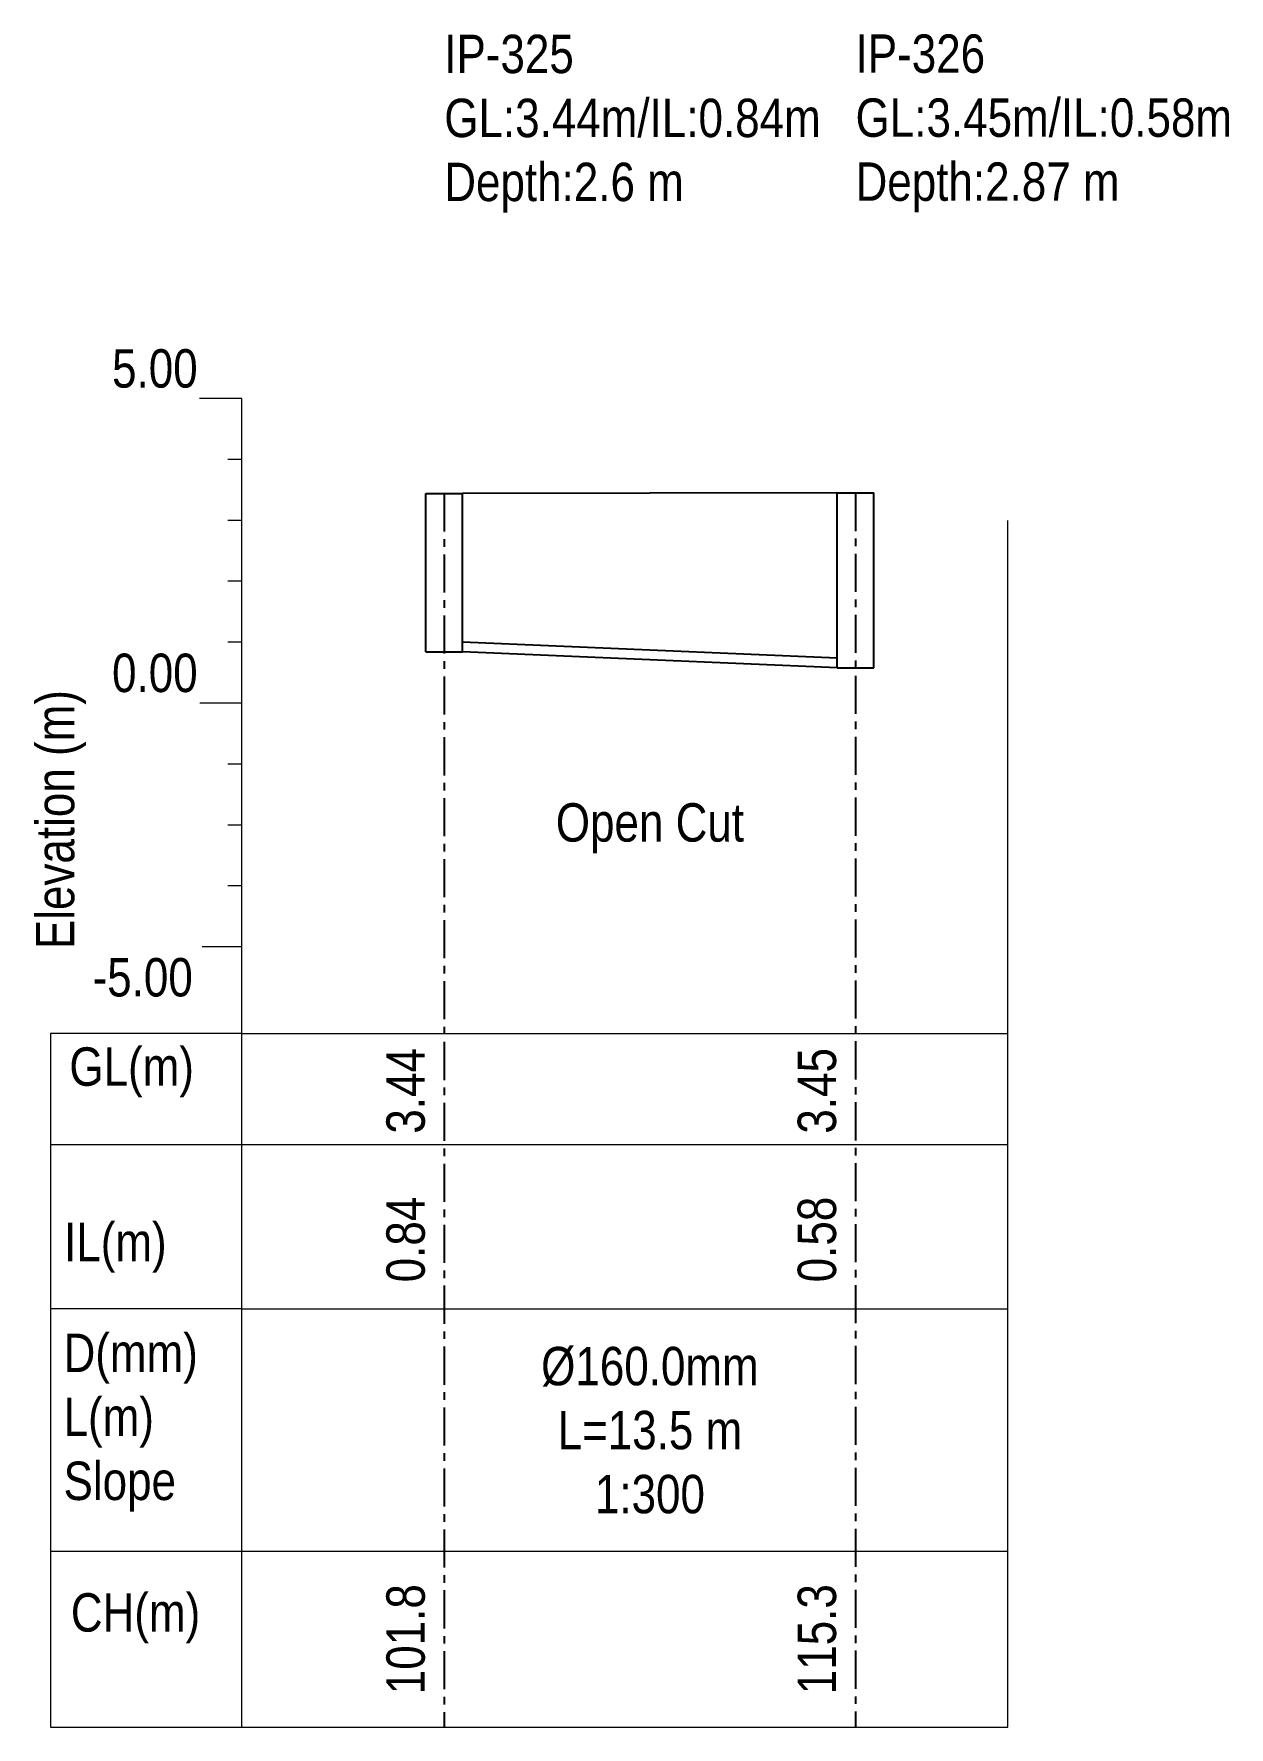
# Model space of a CAD drawing. Header units: metres. Extents: x -765 to 8035, y -99 to 211.
# Drawn here: x 3486.5 to 3525.8, y -33.6 to 22 of the extents above; entities that cross this region are included whole.
import ezdxf

# ---------------------------------------------------------------- set-up
doc = ezdxf.new("R2010")
doc.units = ezdxf.units.M
doc.header["$MEASUREMENT"] = 0
doc.linetypes.add('CENTER', pattern=[2, 1.25, -0.25, 0.25, -0.25])
for name, color, linetype in [('ANNOTATION', 7, 'Continuous'), ('GROUND_ELEVATION', 7, 'Continuous'), ('lines', 7, 'Continuous'), ('PDF_Text', 7, 'Continuous'), ('Profile Manhole', 7, 'Continuous')]:
    doc.layers.add(name, color=color, linetype=linetype)
doc.layers.add('PDF_PDF2_Geometry', color=7, linetype='Continuous', lineweight=9, true_color=0xababab)
doc.layers.add('SM_PP_GRIDTEXT', color=7, linetype='Continuous', lineweight=5)
doc.styles.add('ALL', font='swissc.ttf')

# ---------------------------------------------------------------- blocks, each defined once
blk = doc.blocks.new('template')
at = {"layer": 'PDF_PDF2_Geometry'}
blk.add_line((0, 24.611), (0, 43.611), dxfattribs=at)
at = {"layer": 'SM_PP_GRIDTEXT'}
for p, q in [((0, 43.611), (-1.388, 43.611)), ((0, 0), (0, 43.611)), ((0, 41.611), (-0.456, 41.611)), ((0, 39.611), (-0.456, 39.611)), ((0, 37.611), (-0.456, 37.611)), ((0, 35.611), (-0.456, 35.611)), ((0, 33.611), (-1.373, 33.611)), ((0, 31.611), (-0.456, 31.611)), ((0, 29.611), (-0.456, 29.611)), ((0, 27.611), (-0.456, 27.611)), ((0, 25.611), (-1.298, 25.611)), ((-6.276, 22.765), (-6.276, 0)), ((0, 22.765), (-6.276, 22.765)), ((-6.276, 19.123), (0, 19.123)), ((0, 13.733), (-6.276, 13.733)), ((-6.276, 0), (0, 0))]:
    blk.add_line(p, q, dxfattribs=at)
blk.add_lwpolyline([(-6.276, 5.778), (0, 5.778)], dxfattribs=at)
at = {"layer": 'PDF_Text', "char_height": 1.26, "attachment_point": 7, "style": 'ALL'}
for s, insert in [('5.00', (-4.258, 43.95)), ('0.00', (-4.258, 33.958)), ('-5.00', (-4.898, 23.966)), ('GL(m)', (-5.66, 20.673)), ('IL(m)', (-5.833, 14.914)), ('CH(m)', (-5.611, 2.756))]:
    blk.add_mtext(s, dxfattribs=dict(at, insert=insert))
at = {"layer": 'PDF_Text', "insert": (-5.119, 25.538), "char_height": 1.25996, "attachment_point": 7, "rotation": 90, "style": 'ALL'}
blk.add_mtext('Elevation (m)', dxfattribs=at)
at = {"layer": 'PDF_Text', "insert": (-5.85, 7.075), "char_height": 1.25996, "width": 12.5671, "attachment_point": 7, "style": 'ALL'}
blk.add_mtext('D(mm)\\P\\pt2.51992;L(m)\\P\\ptz;Slope', dxfattribs=at)

msp = doc.modelspace()

# ---------------------------------------------------------------- linework, layer by layer
for p, q in [((3512.9, 1.48), (3500.6, 2)), ((3512.9, 1.16), (3500.6, 1.68))]:
    msp.add_line(p, q)
at = {"layer": 'GROUND_ELEVATION', "color": 3}
msp.add_line((3512.9, 6.9), (3500.6, 6.88), dxfattribs=at)
at = {"layer": 'lines', "color": 8, "linetype": 'CENTER'}
for p, q in [((3500, 6.88), (3500, -33.61)), ((3513.5, 6.9), (3513.5, -33.61))]:
    msp.add_line(p, q, dxfattribs=at)
at = {"layer": 'Profile Manhole'}
for p, q in [((3499.4, 1.68), (3499.4, 6.88)), ((3499.4, 6.88), (3500.6, 6.88)), ((3500.6, 1.68), (3500.6, 6.88)), ((3512.9, 1.16), (3512.9, 6.9)), ((3512.9, 6.9), (3514.1, 6.9)), ((3514.1, 1.16), (3514.1, 6.9)), ((3499.4, 1.68), (3500.6, 1.68)), ((3512.9, 1.16), (3514.1, 1.16))]:
    msp.add_line(p, q, dxfattribs=at)
at = {"layer": 'SM_PP_GRIDTEXT'}
for p, q in [((3518.5, -33.6108), (3518.5, 6)), ((3493.3543, -10.8458), (3518.5, -10.8458)), ((3493.3543, -14.4882), (3518.5, -14.4882)), ((3493.3543, -19.878), (3518.5, -19.878)), ((3493.3543, -27.8324), (3518.5, -27.8324)), ((3493.3543, -33.6108), (3518.5, -33.6108))]:
    msp.add_line(p, q, dxfattribs=at)

# ---------------------------------------------------------------- block references
msp.add_blockref('template', (3493.3543, -33.6108))

# ---------------------------------------------------------------- texts
at = {"layer": 'ANNOTATION', "color": 7, "char_height": 1.26, "style": 'ALL'}
for s, insert, attachment_point in [('IP-325\\PGL:3.44m/IL:0.84m\\PDepth:2.6 m', (3500, 21.94), 1), ('IP-326\\PGL:3.45m/IL:0.58m\\PDepth:2.87 m', (3513.5, 21.95), 1), ('Open Cut', (3506.75, -3.285), 2), ('Ø160.0mm\\PL=13.5 m\\P1:300', (3506.75, -21.13), 2)]:
    msp.add_mtext(s, dxfattribs=dict(at, insert=insert, attachment_point=attachment_point))
at = {"layer": 'PDF_Text', "color": 7, "style": 'ALL'}
for s, p in [('3.44', (3499.36, -14.13)), ('3.45', (3512.86, -14.13)), ('0.84', (3499.36, -19.01)), ('0.58', (3512.86, -19.01)), ('101.8', (3499.36, -32.53)), ('115.3', (3512.86, -32.53))]:
    msp.add_text(s, height=1.26, rotation=90, dxfattribs=at).set_placement(p)

doc.saveas('drawing.dxf')
